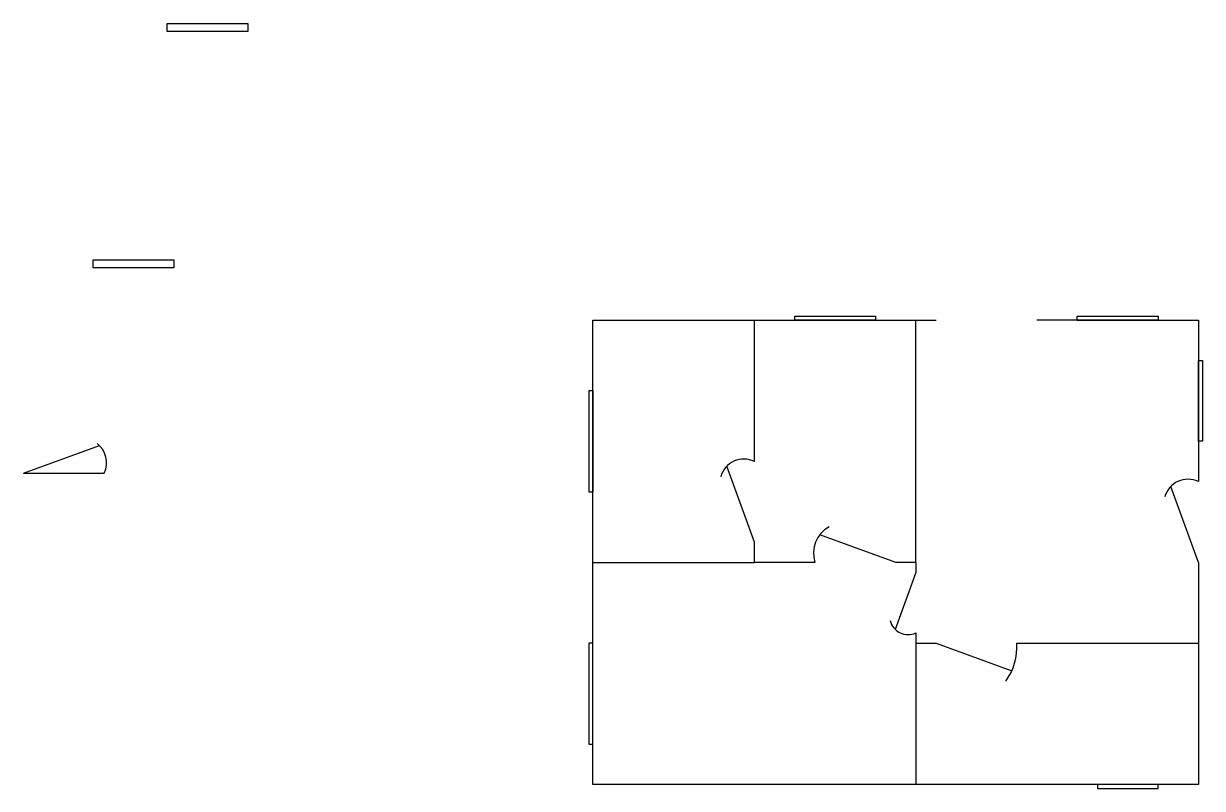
# Model space of a CAD drawing. Header units: millimetres. Extents: x 2376 to 2434.4, y 909.7 to 947.6.
import ezdxf

# ---------------------------------------------------------------- set-up
doc = ezdxf.new("R2010")
doc.units = ezdxf.units.MM

msp = doc.modelspace()

# ---------------------------------------------------------------- linework, layer by layer
for p, q in [((2404.244, 932.937), (2420.244, 932.937)), ((2404.244, 909.937), (2404.244, 932.937)), ((2412.244, 925.937), (2412.244, 932.937)), ((2420.244, 920.937), (2420.244, 932.937)), ((2420.244, 932.937), (2421.244, 932.937)), ((2428.244, 932.937), (2426.244, 932.937)), ((2428.244, 932.937), (2434.244, 932.937)), ((2434.244, 932.937), (2434.244, 926.937)), ((2404.244, 929.437), (2404.244, 924.437)), ((2376.03, 925.357), (2379.789, 926.725)), ((2434.244, 926.937), (2434.244, 924.937)), ((2376.03, 925.357), (2380.03, 925.357)), ((2412.244, 921.937), (2410.876, 925.696)), ((2434.244, 920.937), (2432.876, 924.696)), ((2412.244, 920.937), (2412.244, 921.937)), ((2412.244, 921.937), (2412.244, 921.937)), ((2419.244, 920.937), (2415.485, 922.305)), ((2404.244, 920.937), (2412.244, 920.937)), ((2415.244, 920.937), (2412.244, 920.937)), ((2420.244, 920.937), (2419.244, 920.937)), ((2420.244, 920.937), (2420.244, 920.437)), ((2434.244, 920.937), (2434.244, 916.937)), ((2420.244, 920.437), (2419.218, 917.618)), ((2420.244, 917.437), (2420.244, 916.937)), ((2420.244, 916.937), (2420.244, 909.937)), ((2420.244, 916.937), (2421.244, 916.937)), ((2421.244, 916.937), (2425.003, 915.569)), ((2425.244, 916.937), (2434.244, 916.937)), ((2434.244, 916.937), (2434.244, 909.937)), ((2434.244, 909.937), (2404.244, 909.937))]:
    msp.add_line(p, q)
for points in [[(2383.142, 947.629), (2387.142, 947.629), (2387.142, 947.229), (2383.142, 947.229)], [(2379.48, 935.921), (2383.48, 935.921), (2383.48, 935.521), (2379.48, 935.521)], [(2418.244, 932.937), (2414.244, 932.937), (2414.244, 933.137), (2418.244, 933.137)], [(2432.244, 932.937), (2428.244, 932.937), (2428.244, 933.137), (2432.244, 933.137)], [(2434.244, 930.937), (2434.444, 930.937), (2434.444, 926.937), (2434.244, 926.937)], [(2404.244, 929.437), (2404.044, 929.437), (2404.044, 924.437), (2404.244, 924.437)], [(2432.244, 909.937), (2429.244, 909.937), (2429.244, 909.737), (2432.244, 909.737)]]:
    msp.add_lwpolyline(points, close=True)
msp.add_lwpolyline([(2404.244, 916.937), (2404.044, 916.937), (2404.044, 911.937), (2404.244, 911.937)])
for centre, radius, start, end in [((2378.933, 925.869), 1.211, 334.98966, 52.11372), ((2411.729, 924.857), 1.197, 64.51867, 164.51867), ((2433.729, 923.857), 1.197, 64.51867, 164.51867), ((2416.639, 921.396), 1.469, 118.21676, 198.21676), ((2419.863, 918.279), 0.924, 194.30698, 294.30698), ((2422.38, 916.736), 2.871, 324.00164, 4.00164)]:
    msp.add_arc(centre, radius, start, end)

doc.saveas('drawing.dxf')
